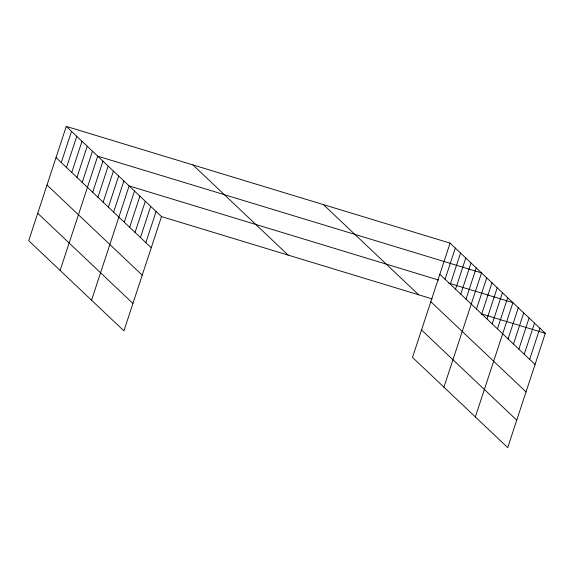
<?xml version="1.0" encoding="UTF-8"?>
<svg xmlns="http://www.w3.org/2000/svg" width="574" height="574" viewBox="0 0 574 574"><rect width="100%" height="100%" fill="white"/><g stroke="black" fill="none" stroke-linecap="round" stroke-linejoin="round"><path stroke-width="0.86" d="M66.275 126.409L28.7 240.685L123.919 330.868L161.495 216.585L66.275 126.409L450.081 243.132L545.3 333.315L507.725 447.591L412.505 357.415L450.081 243.132M61.267 162.528L71.513 131.367M66.505 167.486L76.751 136.325M71.743 172.451L81.982 141.29M76.973 177.409L87.219 146.248M82.211 182.367L92.457 151.206M60.127 270.447L97.695 156.164L481.5 272.894L443.924 387.17M92.687 192.29L102.933 161.129M97.924 197.248L108.17 166.087M103.162 202.206L113.408 171.045M108.4 207.164L118.646 176.003M113.638 212.129L123.884 180.968M91.546 300.202L129.121 185.926L438.622 280.055M124.271 222.195L134.517 191.034M129.667 227.304L139.912 196.143M135.062 232.42L145.308 201.259M140.458 237.528L150.704 206.367M145.853 242.637L156.099 211.476M445.072 279.258L455.311 248.097M450.303 284.216L460.549 253.055M455.541 289.174L465.787 258.013M460.779 294.132L471.024 262.971M466.016 299.097L476.262 267.936M476.492 309.013L486.738 277.852M481.729 313.971L491.975 282.81M486.967 318.936L497.213 287.775M492.205 323.894L502.451 292.733M497.443 328.852L507.689 297.691M475.351 416.932L512.926 302.649L448.753 283.133M508.076 338.925L518.322 307.764M513.472 344.034L523.718 312.873M518.867 349.143L529.113 317.982M524.263 354.251L534.509 323.09M529.659 359.367L539.904 328.206M161.495 216.585L432.157 298.903M481.127 313.799L545.3 333.315M439.835 274.293L535.054 364.476M430.816 301.723L526.035 391.906M323.42 204.617L418.647 294.792M421.524 329.985L516.744 420.161M192.929 164.925L288.148 255.107M56.03 157.57L151.249 247.746M47.011 185L142.23 275.176M37.719 213.255L132.938 303.438"/></g></svg>
